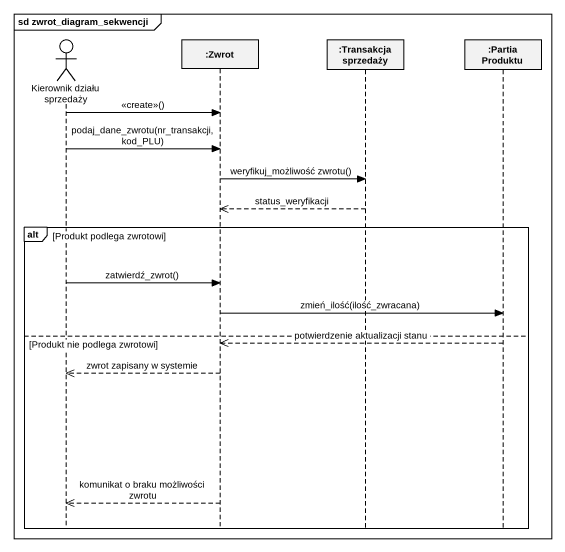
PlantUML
@startuml
mainframe sd zwrot_diagram_sekwencji
hide footbox
actor "Kierownik działu sprzedaży" as Kierownik_działu_sprzedaży
participant ":Zwrot" as Zwrot
participant ":Transakcja sprzedaży" as Transakcja_sprzedaży
participant ":Partia Produktu" as Partia_Produktu

Kierownik_działu_sprzedaży -> Zwrot : <<create>>()
Kierownik_działu_sprzedaży -> Zwrot : podaj_dane_zwrotu(nr_transakcji, kod_PLU)
Zwrot -> Transakcja_sprzedaży : weryfikuj_możliwość zwrotu()
Transakcja_sprzedaży -->> Zwrot : status_weryfikacji
alt Produkt podlega zwrotowi
  Kierownik_działu_sprzedaży -> Zwrot : zatwierdź_zwrot()
  Zwrot -> Partia_Produktu : zmień_ilość(ilość_zwracana)
else Produkt nie podlega zwrotowi
  Partia_Produktu -->> Zwrot : potwierdzenie aktualizacji stanu
  Zwrot -->> Kierownik_działu_sprzedaży : zwrot zapisany w systemie
  Zwrot -->> Kierownik_działu_sprzedaży : komunikat o braku możliwości zwrotu
end
@enduml
